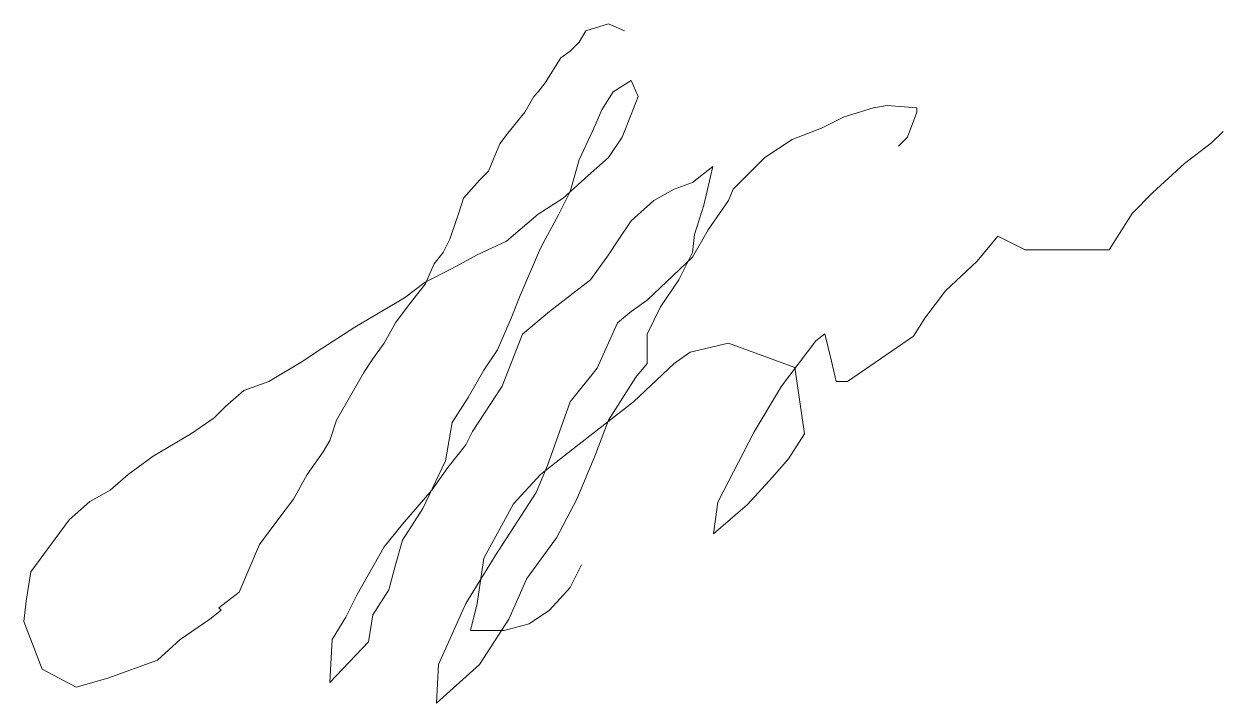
# Model space of a CAD drawing. Header units: millimetres. Extents: x 1836.5 to 1846.39, y 760.07 to 765.68.
import ezdxf

# ---------------------------------------------------------------- set-up
doc = ezdxf.new("R2010")
doc.units = ezdxf.units.MM

msp = doc.modelspace()

# ---------------------------------------------------------------- linework, layer by layer
at = {"color": 5, "lineweight": 18}
for points in [[(1841.4532, 765.6194), (1841.3223, 765.6755), (1841.1352, 765.6194), (1841.0791, 765.526), (1841.0043, 765.4512), (1840.9295, 765.3951), (1840.7986, 765.1895), (1840.7425, 765.1148), (1840.7051, 765.0774), (1840.6303, 764.9465), (1840.4807, 764.7596), (1840.4246, 764.6848), (1840.3685, 764.554), (1840.3311, 764.4605), (1840.2563, 764.3858), (1840.1253, 764.2362), (1840.0879, 764.1241), (1840.0131, 763.8998), (1839.957, 763.7876), (1839.8822, 763.6942), (1839.8074, 763.5259), (1839.6765, 763.3577), (1839.5643, 763.2082), (1839.4708, 763.0399), (1839.3773, 762.9091), (1839.3025, 762.7969), (1839.078, 762.4044), (1839.0219, 762.2362), (1838.9658, 762.1427), (1838.8349, 761.9558), (1838.7227, 761.7502), (1838.5918, 761.582), (1838.4422, 761.3763), (1838.2739, 760.9838), (1838.1055, 760.853), (1838.1242, 760.8343), (1838.0307, 760.7595), (1837.7876, 760.5913), (1837.6006, 760.423), (1837.1891, 760.2735), (1836.9273, 760.1988), (1836.6468, 760.3483), (1836.4972, 760.7408), (1836.5159, 760.909), (1836.5533, 761.152), (1836.8712, 761.582), (1837.0395, 761.7315), (1837.2078, 761.825), (1837.3575, 761.9558), (1837.5632, 762.1053), (1837.8811, 762.2923), (1838.0681, 762.4231), (1838.1616, 762.5166), (1838.3113, 762.6474), (1838.517, 762.7222), (1838.7975, 762.8904), (1838.9097, 762.9652), (1839.2276, 763.1708), (1839.6391, 763.4138), (1839.8074, 763.5446), (1840.0318, 763.6568), (1840.2375, 763.7689), (1840.4807, 763.8811), (1840.7425, 764.1054), (1840.9482, 764.2362), (1841.154, 764.4232), (1841.3223, 764.5727), (1841.4345, 764.7409), (1841.5093, 764.9278), (1841.5654, 765.0774), (1841.5093, 765.2082), (1841.3597, 765.1148), (1841.2662, 764.9652), (1841.1913, 764.797), (1841.0791, 764.554), (1841.0043, 764.2923), (1840.9108, 764.1054), (1840.7612, 763.825), (1840.5929, 763.4325), (1840.5181, 763.2456), (1840.4059, 762.9839), (1840.2937, 762.8156), (1840.1628, 762.5913), (1840.0318, 762.3857), (1839.9757, 762.068), (1839.7887, 761.6754), (1839.6204, 761.4137), (1839.5643, 761.2081), (1839.5082, 761.0025), (1839.3773, 760.7969), (1839.3399, 760.5726), (1839.0219, 760.2361), (1839.0406, 760.5913), (1839.1528, 760.7782), (1839.2464, 760.9651), (1839.4708, 761.3577), (1839.6204, 761.5446), (1839.8635, 761.825), (1839.9944, 762.0119), (1840.144, 762.1988), (1840.2002, 762.311), (1840.4433, 762.6848), (1840.6116, 763.1147), (1840.836, 763.3016), (1841.0043, 763.4325), (1841.1727, 763.5633), (1841.3223, 763.7689), (1841.3971, 763.8811), (1841.5093, 764.0493), (1841.6963, 764.2175), (1841.8646, 764.311), (1842.0142, 764.3671), (1842.1826, 764.4979), (1842.1078, 764.1802), (1842.0329, 763.9372), (1842.0142, 763.7876), (1841.902, 763.5633), (1841.7524, 763.339), (1841.6402, 763.1147), (1841.6402, 762.8717), (1841.5467, 762.7596), (1841.3223, 762.4044), (1841.2101, 762.1053), (1841.0604, 761.7502), (1840.8921, 761.4324), (1840.649, 761.096), (1840.4994, 760.7595), (1840.2563, 760.3857), (1839.9009, 760.0679), (1839.9196, 760.3857), (1840.144, 760.8904), (1840.3872, 761.2829), (1840.7238, 761.8063), (1840.8173, 762.0306), (1841.0043, 762.5539), (1841.2288, 762.8343), (1841.3971, 763.2082), (1841.5093, 763.3016), (1841.6402, 763.3951), (1842.0142, 763.7502), (1842.1451, 763.9745), (1842.3135, 764.2175), (1842.3509, 764.311), (1842.6127, 764.5727), (1842.8371, 764.7222), (1843.0803, 764.8157), (1843.2673, 764.9091), (1843.5104, 764.9839), (1843.6226, 765.0026), (1843.8657, 764.9839), (1843.8657, 764.9465), (1843.7909, 764.7409), (1843.7161, 764.6661)], [(1841.0978, 761.2081), (1841.0043, 761.0212), (1840.836, 760.8343), (1840.6677, 760.7221), (1840.462, 760.666), (1840.1814, 760.666), (1840.2375, 760.8904), (1840.2937, 761.2642), (1840.5368, 761.7128), (1840.7612, 761.9558), (1840.9295, 762.0866), (1841.1913, 762.2923), (1841.528, 762.5539), (1841.8646, 762.8717), (1841.9955, 762.9652), (1842.3135, 763.0399), (1842.8602, 762.839), (1842.9384, 762.2899), (1842.8069, 762.0835), (1842.6755, 761.9333), (1842.4689, 761.7081), (1842.1872, 761.464), (1842.2247, 761.7268), (1842.5252, 762.3087), (1842.7506, 762.6841), (1843.0323, 763.0596), (1843.1074, 763.1159), (1843.1638, 762.8906), (1843.2013, 762.7217), (1843.2953, 762.7217), (1843.8399, 763.0971), (1843.9338, 763.2473), (1844.1028, 763.4725), (1844.3658, 763.7165), (1844.5348, 763.923), (1844.7602, 763.8104), (1845.4551, 763.8104), (1845.6429, 764.1107), (1845.8119, 764.2797), (1846.0748, 764.5237), (1846.3002, 764.6926), (1846.3941, 764.7865)]]:
    msp.add_lwpolyline(points, dxfattribs=at)

doc.saveas('drawing.dxf')
